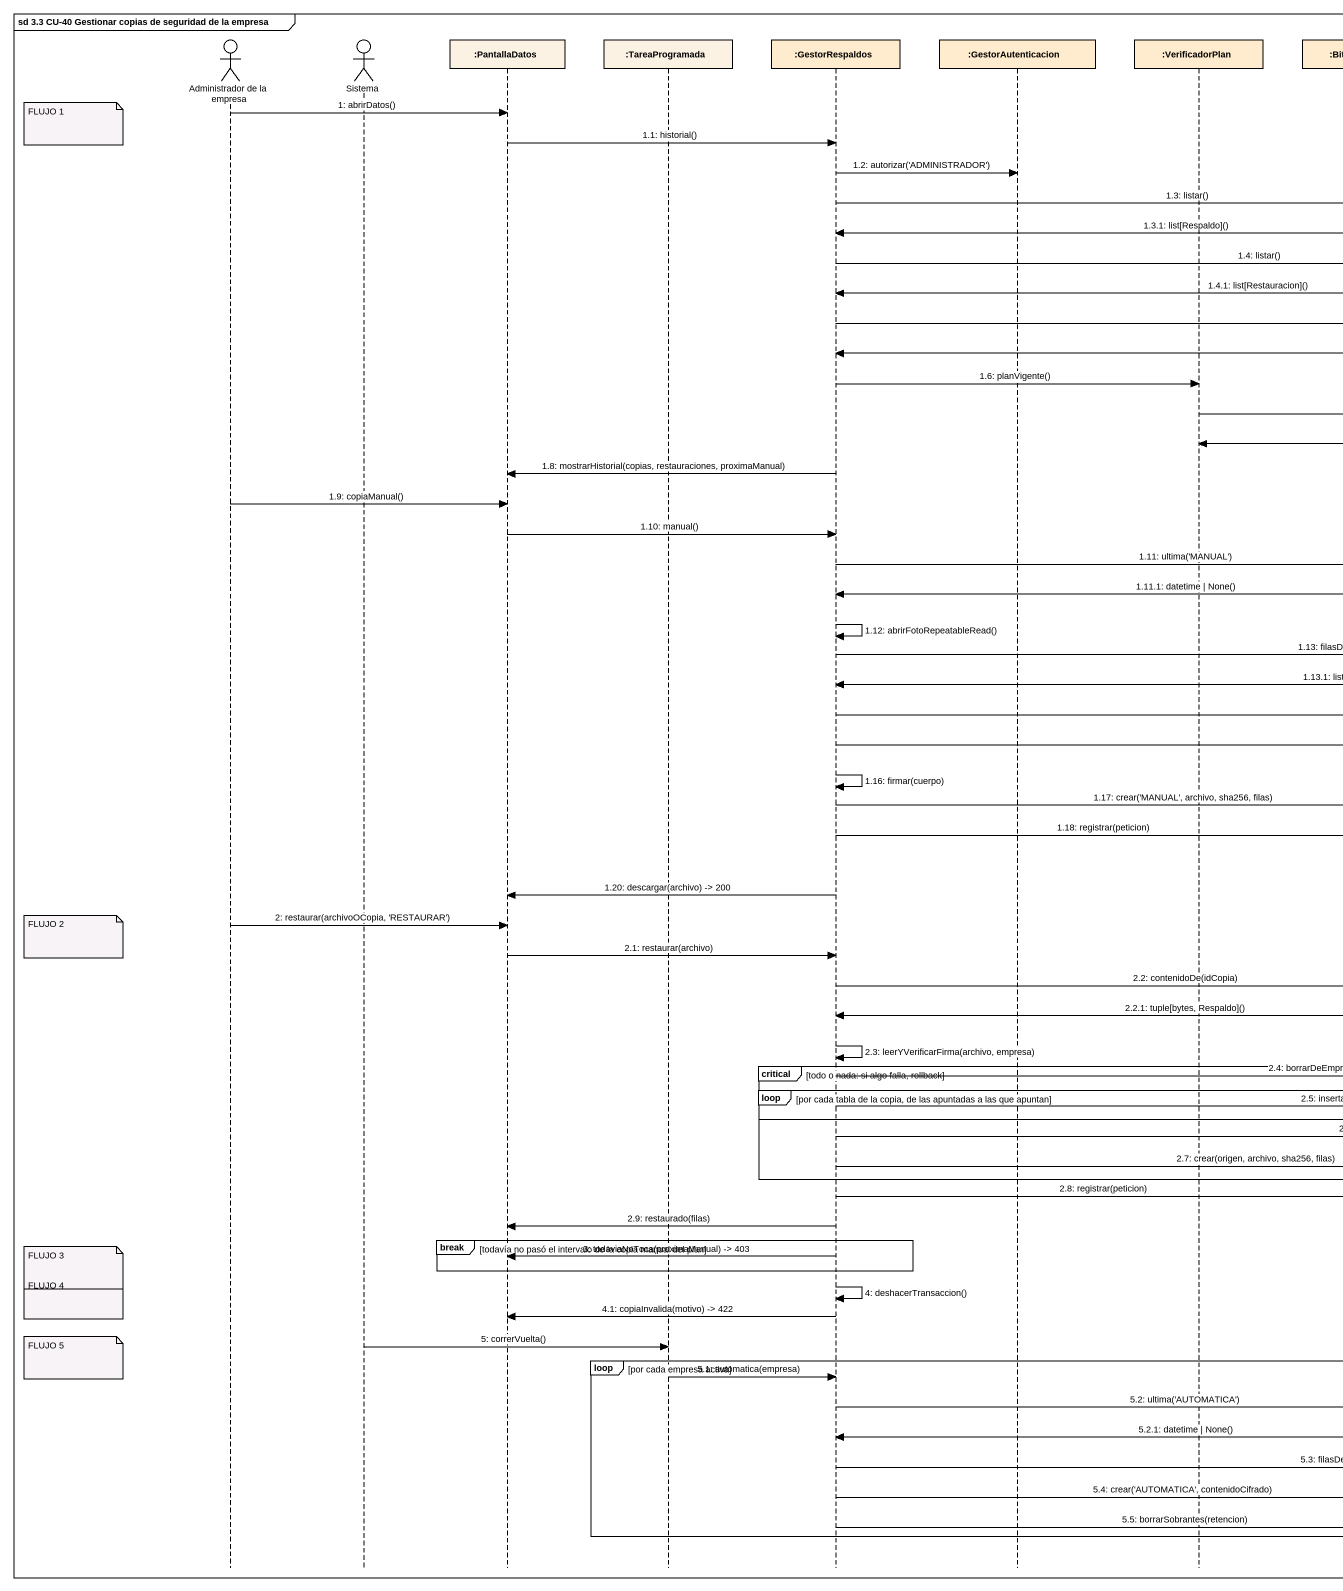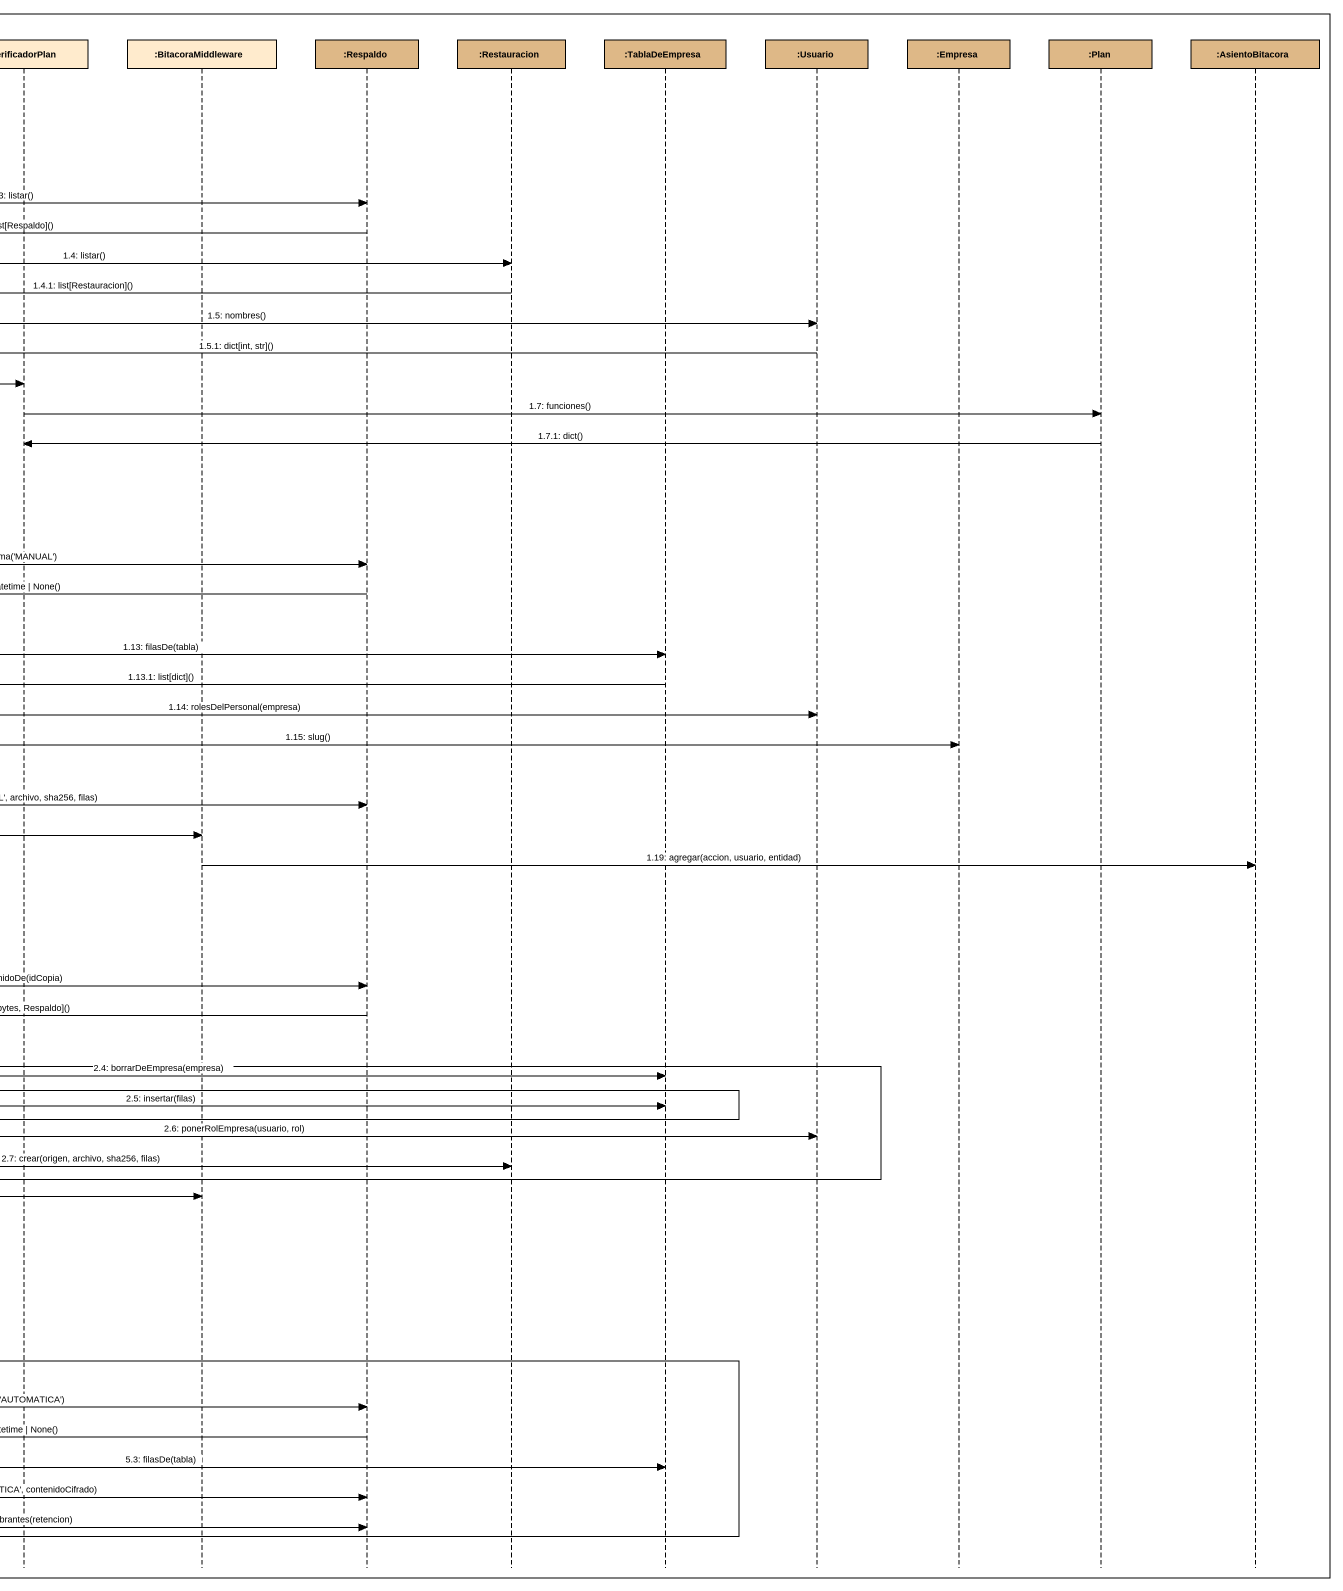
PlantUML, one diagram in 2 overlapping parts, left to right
@startuml
mainframe sd 3.3 CU-40 Gestionar copias de seguridad de la empresa
hide footbox
actor "Administrador de la empresa" as Administrador_de_la_empresa
actor Sistema
participant ":PantallaDatos" as PantallaDatos
participant ":TareaProgramada" as TareaProgramada
participant ":GestorRespaldos" as GestorRespaldos #FFEBCD
participant ":GestorAutenticacion" as GestorAutenticacion #FFEBCD
participant ":VerificadorPlan" as VerificadorPlan #FFEBCD
participant ":BitacoraMiddleware" as BitacoraMiddleware #FFEBCD
participant ":Respaldo" as Respaldo #DEB887
participant ":Restauracion" as Restauracion #DEB887
participant ":TablaDeEmpresa" as TablaDeEmpresa #DEB887
participant ":Usuario" as Usuario #DEB887
participant ":Empresa" as Empresa #DEB887
participant ":Plan" as Plan #DEB887
participant ":AsientoBitacora" as AsientoBitacora #DEB887

Administrador_de_la_empresa -> PantallaDatos : 1: abrirDatos()
note left of Administrador_de_la_empresa : FLUJO 1
PantallaDatos -> GestorRespaldos : 1.1: historial()
GestorRespaldos -> GestorAutenticacion : 1.2: autorizar('ADMINISTRADOR')
GestorRespaldos -> Respaldo : 1.3: listar()
Respaldo -> GestorRespaldos : 1.3.1: list[Respaldo]()
GestorRespaldos -> Restauracion : 1.4: listar()
Restauracion -> GestorRespaldos : 1.4.1: list[Restauracion]()
GestorRespaldos -> Usuario : 1.5: nombres()
Usuario -> GestorRespaldos : 1.5.1: dict[int, str]()
GestorRespaldos -> VerificadorPlan : 1.6: planVigente()
VerificadorPlan -> Plan : 1.7: funciones()
Plan -> VerificadorPlan : 1.7.1: dict()
GestorRespaldos -> PantallaDatos : 1.8: mostrarHistorial(copias, restauraciones, proximaManual)
Administrador_de_la_empresa -> PantallaDatos : 1.9: copiaManual()
PantallaDatos -> GestorRespaldos : 1.10: manual()
GestorRespaldos -> Respaldo : 1.11: ultima('MANUAL')
Respaldo -> GestorRespaldos : 1.11.1: datetime | None()
GestorRespaldos -> GestorRespaldos : 1.12: abrirFotoRepeatableRead()
GestorRespaldos -> TablaDeEmpresa : 1.13: filasDe(tabla)
TablaDeEmpresa -> GestorRespaldos : 1.13.1: list[dict]()
GestorRespaldos -> Usuario : 1.14: rolesDelPersonal(empresa)
GestorRespaldos -> Empresa : 1.15: slug()
GestorRespaldos -> GestorRespaldos : 1.16: firmar(cuerpo)
GestorRespaldos -> Respaldo : 1.17: crear('MANUAL', archivo, sha256, filas)
GestorRespaldos -> BitacoraMiddleware : 1.18: registrar(peticion)
BitacoraMiddleware -> AsientoBitacora : 1.19: agregar(accion, usuario, entidad)
GestorRespaldos -> PantallaDatos : 1.20: descargar(archivo) -> 200
Administrador_de_la_empresa -> PantallaDatos : 2: restaurar(archivoOCopia, 'RESTAURAR')
note left of Administrador_de_la_empresa : FLUJO 2
PantallaDatos -> GestorRespaldos : 2.1: restaurar(archivo)
GestorRespaldos -> Respaldo : 2.2: contenidoDe(idCopia)
Respaldo -> GestorRespaldos : 2.2.1: tuple[bytes, Respaldo]()
GestorRespaldos -> GestorRespaldos : 2.3: leerYVerificarFirma(archivo, empresa)
critical todo o nada: si algo falla, rollback
  GestorRespaldos -> TablaDeEmpresa : 2.4: borrarDeEmpresa(empresa)
  loop por cada tabla de la copia, de las apuntadas a las que apuntan
    GestorRespaldos -> TablaDeEmpresa : 2.5: insertar(filas)
  end
  GestorRespaldos -> Usuario : 2.6: ponerRolEmpresa(usuario, rol)
  GestorRespaldos -> Restauracion : 2.7: crear(origen, archivo, sha256, filas)
end
GestorRespaldos -> BitacoraMiddleware : 2.8: registrar(peticion)
GestorRespaldos -> PantallaDatos : 2.9: restaurado(filas)
break todavía no pasó el intervalo de la copia manual del plan
  GestorRespaldos -> PantallaDatos : 3: todaviaNoToca(proximaManual) -> 403
  note left of Administrador_de_la_empresa : FLUJO 3
end
GestorRespaldos -> GestorRespaldos : 4: deshacerTransaccion()
note left of Administrador_de_la_empresa : FLUJO 4
GestorRespaldos -> PantallaDatos : 4.1: copiaInvalida(motivo) -> 422
Sistema -> TareaProgramada : 5: correrVuelta()
note left of Administrador_de_la_empresa : FLUJO 5
loop por cada empresa activa
  TareaProgramada -> GestorRespaldos : 5.1: automatica(empresa)
  GestorRespaldos -> Respaldo : 5.2: ultima('AUTOMATICA')
  Respaldo -> GestorRespaldos : 5.2.1: datetime | None()
  GestorRespaldos -> TablaDeEmpresa : 5.3: filasDe(tabla)
  GestorRespaldos -> Respaldo : 5.4: crear('AUTOMATICA', contenidoCifrado)
  GestorRespaldos -> Respaldo : 5.5: borrarSobrantes(retencion)
end
@enduml
